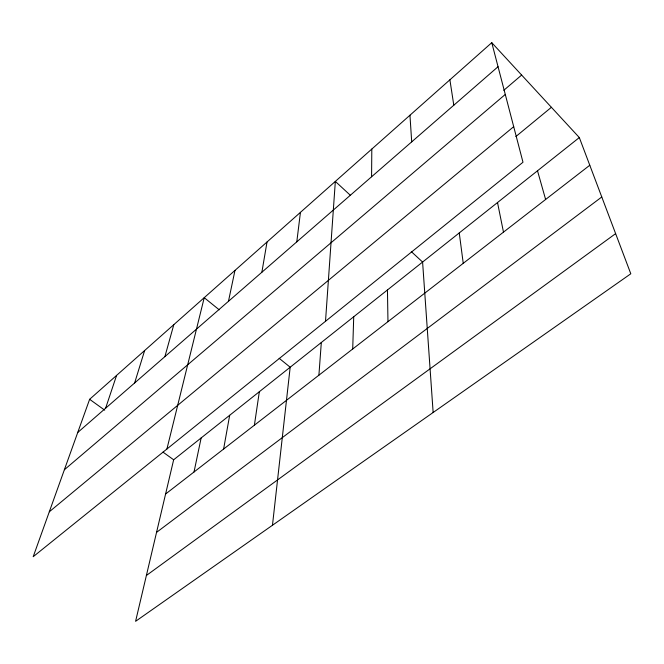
<?xml version="1.0" encoding="UTF-8"?>
<svg xmlns="http://www.w3.org/2000/svg" width="664" height="664" viewBox="0 0 664 664"><rect width="100%" height="100%" fill="white"/><g stroke="black" fill="none" stroke-linecap="round" stroke-linejoin="round"><path stroke-width="1" d="M371.583 176.765L371.807 149.068M352.708 348.99L353.721 316.753M325.509 321.293L335.337 181.405L350.567 195.482M318.903 375.193L321.318 342.483M272.464 525.265L290.185 367.217L279.154 358.303M296.791 241.854L300.443 212.355M254.395 425.192L259.333 391.718M261.873 272.24L267.019 241.995M223.61 449.055L229.678 415.274M194.021 471.988L201.134 437.949M228.466 301.315L234.973 270.414M579.323 137.564L173.653 459.779L135.589 621.321L630.8 273.784L579.323 137.564L491.767 42.679L89.632 399.305L33.2 556.706L522.991 162.24L491.767 42.679M166.921 449.005L204.23 297.679L219.211 309.806M164.888 356.643L173.819 324.646M134.626 382.979L144.636 350.526M105.601 408.236L116.59 375.392M77.738 432.48L498.05 66.715M503.81 90.296L521.647 75.057M64.375 469.747L505.287 94.437M49.294 511.803L513.704 126.666M515.862 136.543L551.402 107.302M165.577 494.033L589.781 165.245M156.546 532.379L601.775 196.976M146.387 575.489L615.628 233.628M89.632 399.305L104.696 410.153M163.012 452.126L173.653 459.779M411.282 251.59L422.594 262.048L433.144 412.502M537.508 170.781L545.617 199.474M497.519 202.537L503.478 232.134M449.893 79.813L453.802 105.219M459.256 232.931L463.24 263.317M409.954 115.237L411.697 141.864M387.452 289.961L387.967 321.666"/></g></svg>
